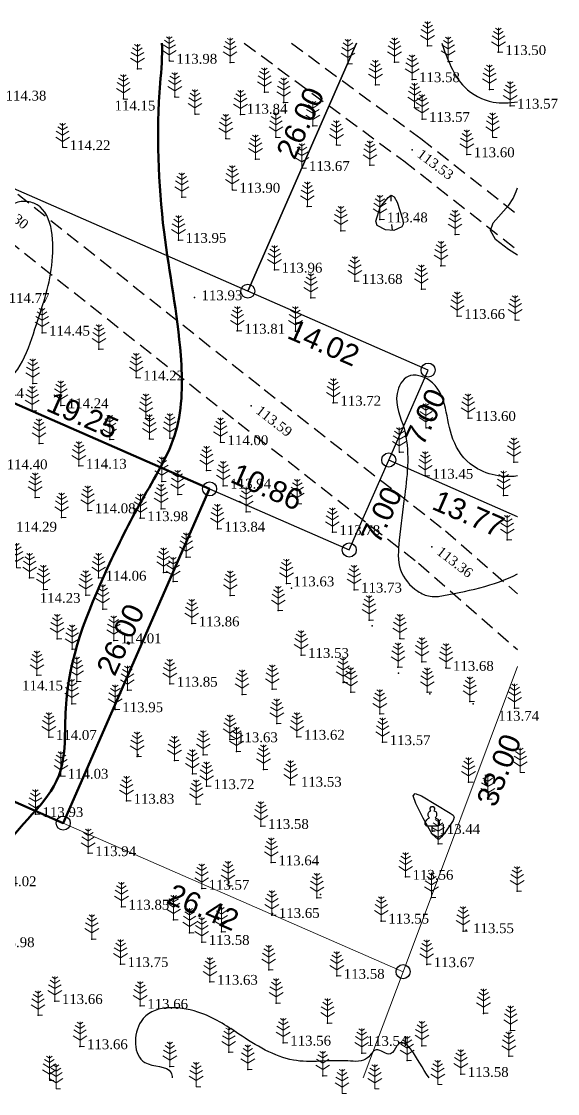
# Model space of a CAD drawing. Header units: millimetres. Extents: x 5405659.3 to 5405748.9, y 5524992.7 to 5525069.5.
# Drawn here: x 5405710.7 to 5405748.9, y 5524992.9 to 5525069.3 of the extents above; entities that cross this region are included whole.
import ezdxf
from ezdxf.enums import TextEntityAlignment as Align

# ---------------------------------------------------------------- set-up
doc = ezdxf.new("R2010")
doc.units = ezdxf.units.MM
doc.linetypes.add('DASHEDX2', pattern=[1.5, 1, -0.5])
for name, color, linetype in [('горизонтали', 42, 'Continuous'), ('дороги', 7, 'Continuous'), ('Ділянки_Межі', 10, 'Continuous'), ('отметки', 7, 'Continuous'), ('промеры', 185, 'Continuous'), ('Растительность', 7, 'Continuous')]:
    doc.layers.add(name, color=color, linetype=linetype)
doc.layers.add('ТОЧКИ', color=7, linetype='Continuous', lineweight=30)
doc.styles.get("Standard").update_dxf_attribs({"font": 'arial.ttf'})
doc.styles.add('times', font='times.ttf')

# ---------------------------------------------------------------- blocks, each defined once
blk = doc.blocks.new('A$C51FE15A3')
at = {"layer": 'Растительность', "color": 94, "lineweight": 0}
for points in [[(-0.201, 1.726), (0, 1.584), (0.201, 1.726)], [(0, 1.75), (0, 0), (0.319, 0)], [(-0.447, 1.172), (0, 0.895), (0.447, 1.172)], [(-0.343, 1.489), (0, 1.267), (0.343, 1.489)], [(-0.493, 0.753), (0, 0.444), (0.493, 0.753)]]:
    blk.add_lwpolyline(points, dxfattribs=at)
blk = doc.blocks.new('A$C2ACB5305')
at = {"layer": 'Растительность'}
blk.add_lwpolyline([(0.2, 0), (0.2, 0), (0, 0), (0, 0.35), (-0.4, 0.35), (-0.5, 0.5), (-0.5, 0.65), (-0.4, 0.8), (-0.3, 0.9), (-0.2, 0.95), (-0.25, 1), (-0.3, 1.1), (-0.3, 1.25), (-0.25, 1.35), (-0.15, 1.45), (-0.1, 1.45), (-0.15, 1.55), (-0.15, 1.65), (-0.05, 1.75), (0.05, 1.75), (0.15, 1.65), (0.15, 1.55), (0.1, 1.45), (0.25, 1.4), (0.3, 1.3), (0.3, 1.1), (0.25, 1), (0.2, 0.95), (0.4, 0.85), (0.5, 0.7), (0.5, 0.5), (0.45, 0.4), (0.4, 0.35), (0, 0.35)], dxfattribs=at)

msp = doc.modelspace()

# ---------------------------------------------------------------- linework, layer by layer
at = {"layer": 'горизонтали', "color": 32}
for points in [[(5405737.004, 5525056.856), (5405737.004, 5525056.481)], [(5405737.123, 5525054.427), (5405737.083, 5525054.822)]]:
    msp.add_lwpolyline(points, dxfattribs=at)
msp.add_polyline3d([(5405746.033, 5525052.641, 113.5), (5405745.397, 5525053.042, 113.5), (5405744.477, 5525053.762, 113.5), (5405744.117, 5525054.392, 113.5), (5405744.307, 5525054.942, 113.5), (5405745.417, 5525056.202, 113.5), (5405745.727, 5525056.692, 113.5), (5405745.937, 5525057.172, 113.5), (5405746.033, 5525057.433, 113.5)], dxfattribs=at)
for points in [[(5405736.257, 5525056.052, 113.5), (5405736.817, 5525056.762, 113.5), (5405737.037, 5525056.922, 113.5), (5405737.257, 5525056.802, 113.5), (5405737.457, 5525056.412, 113.5), (5405737.877, 5525055.162, 113.5), (5405737.887, 5525054.842, 113.5), (5405737.787, 5525054.672, 113.5), (5405737.237, 5525054.392, 113.5), (5405736.627, 5525054.452, 113.5), (5405736.047, 5525054.762, 113.5), (5405735.937, 5525055.062, 113.5), (5405736.257, 5525056.052, 113.5)], [(5405739.957, 5525011.372, 113.5), (5405739.327, 5525012.522, 113.5), (5405738.807, 5525013.572, 113.5), (5405738.617, 5525014.102, 113.5), (5405738.747, 5525014.282, 113.5), (5405739.197, 5525014.102, 113.5), (5405741.247, 5525012.882, 113.5), (5405741.457, 5525012.732, 113.5), (5405741.527, 5525012.582, 113.5), (5405741.467, 5525012.342, 113.5), (5405740.857, 5525011.482, 113.5), (5405740.627, 5525011.182, 113.5), (5405740.457, 5525011.032, 113.5), (5405740.357, 5525011.022, 113.5), (5405739.957, 5525011.372, 113.5)]]:
    msp.add_polyline3d(points, close=True, dxfattribs=at)
for points, knots in [([(5405696.535, 5525015.637), (5405696.618, 5525017.792), (5405696.773, 5525021.579), (5405700.355, 5525026.168), (5405701.587, 5525031.219), (5405707.844, 5525034.322), (5405704.349, 5525038.922), (5405704.793, 5525041.873), (5405705.68, 5525044.271), (5405710.18, 5525042.352), (5405711.775, 5525048.004), (5405713.177, 5525051.642), (5405712.867, 5525056.243), (5405710.199, 5525056.594), (5405709.177, 5525055.586), (5405707.613, 5525054.298), (5405706.635, 5525056.194), (5405705.333, 5525057.741), (5405704.887, 5525060.693), (5405705.598, 5525063.827), (5405703.664, 5525066.228), (5405702.306, 5525067.264), (5405701.726, 5525067.759)], [140.149315, 140.149315, 140.149315, 140.149315, 146.483716, 151.20284, 157.068092, 161.784349, 167.821785, 169.320726, 170.998422, 174.398806, 179.41111, 184.074826, 188.386415, 189.287916, 191.453536, 192.680019, 194.198235, 196.312621, 199.255312, 202.588988, 205.462546, 207.76882, 207.76882, 207.76882, 207.76882]), ([(5405740.641, 5525067.759), (5405741.045, 5525066.623), (5405741.729, 5525064.663), (5405744.051, 5525063.415), (5405745.45, 5525063.489), (5405746.033, 5525063.561)], [259.280606, 259.280606, 259.280606, 259.280606, 262.718263, 265.036677, 266.686033, 266.686033, 266.686033, 266.686033]), ([(5405746.033, 5525036.905), (5405744.83, 5525036.739), (5405742.653, 5525037.266), (5405740.85, 5525040.262), (5405741.001, 5525043.502), (5405738.114, 5525044.383), (5405737.074, 5525042.35), (5405738.488, 5525039.622), (5405738.078, 5525035.989), (5405737.627, 5525032.733), (5405737.427, 5525030.191), (5405738.596, 5525028.801), (5405739.687, 5525028.292), (5405740.208, 5525028.317), (5405740.412, 5525028.327)], [52.542832, 52.542832, 52.542832, 52.542832, 56.017065, 58.464306, 62.641503, 64.189879, 65.644676, 68.191486, 72.945025, 76.174428, 78.283838, 80.235925, 81.178546, 81.784596, 81.784596, 81.784596, 81.784596]), ([(5405739.738, 5524994.007), (5405738.82, 5524995.36), (5405737.903, 5524997.552), (5405737.005, 5524995.336), (5405735.944, 5524996.384), (5405735.304, 5524995.067), (5405733.029, 5524995.388), (5405729.904, 5524994.778), (5405726.374, 5524996.966), (5405723.352, 5524999.073), (5405718.68, 5524999.323), (5405718.621, 5524994.54), (5405721.264, 5524994.952), (5405721.432, 5524994.142), (5405721.435, 5524994.007)], [229.734161, 229.734161, 229.734161, 229.734161, 233.129618, 233.849762, 234.900713, 235.736785, 237.161121, 241.043394, 245.345788, 248.667853, 252.77429, 255.711116, 257.706329, 258.078882, 258.078882, 258.078882, 258.078882])]:
    msp.add_open_spline(points, degree=3, knots=knots, dxfattribs=at)
at = {"layer": 'горизонтали', "color": 32, "lineweight": 50}
msp.add_open_spline([(5405702.125, 5524993.484), (5405703.747, 5524997.269), (5405707.643, 5525002.208), (5405708.598, 5525010.808), (5405714.124, 5525014.545), (5405713.432, 5525022.399), (5405716.062, 5525028.88), (5405719.178, 5525035.223), (5405722.202, 5525039.918), (5405722.175, 5525046.73), (5405720.523, 5525054.83), (5405720.269, 5525062.253), (5405720.763, 5525066.826), (5405720.701, 5525067.759)], degree=3, knots=[91.7787, 91.7787, 91.7787, 91.7787, 104.226627, 109.852721, 116.696969, 121.509902, 131.971194, 137.362202, 142.856238, 148.280248, 157.138434, 167.759647, 170.593833, 170.593833, 170.593833, 170.593833], dxfattribs=at)
at = {"layer": 'горизонтали', "color": 32}
msp.add_open_spline([(5405740.392, 5525028.319), (5405742.4, 5525028.689), (5405744.408, 5525029.06), (5405746.033, 5525029.933)], degree=3, dxfattribs=at)
at = {"layer": 'дороги', "color": 7, "linetype": 'DASHEDX2'}
for points in [[(5405692.11, 5525067.759), (5405707.395, 5525055.571), (5405726.141, 5525040.719), (5405738.991, 5525030.692), (5405746.033, 5525024.528)], [(5405696.921, 5525067.759), (5405709.261, 5525057.919), (5405727.995, 5525043.077), (5405740.903, 5525033.006), (5405746.033, 5525028.515)], [(5405726.562, 5525067.759), (5405737.938, 5525059.365), (5405746.033, 5525053.004)], [(5405729.931, 5525067.759), (5405739.15, 5525060.957), (5405746.033, 5525055.547)]]:
    msp.add_lwpolyline(points, dxfattribs=at)
at = {"layer": 'Ділянки_Межі', "lineweight": 25}
msp.add_lwpolyline([(5405663.289, 5525031.469), (5405665.089, 5525033.448), (5405684.332, 5525053.405), (5405706.475, 5525043.711), (5405724.106, 5525035.986), (5405734.055, 5525031.63), (5405736.863, 5525038.043), (5405739.67, 5525044.455), (5405726.827, 5525050.078), (5405694.931, 5525064.048), (5405699.039, 5525067.759)], dxfattribs=at)
at = {"layer": 'Ділянки_Межі'}
for points in [[(5405734.568, 5525067.759), (5405726.827, 5525050.078), (5405694.931, 5525064.048)], [(5405726.827, 5525050.078), (5405734.568, 5525067.759)], [(5405746.033, 5525033.998), (5405736.863, 5525038.043), (5405739.67, 5525044.455), (5405726.827, 5525050.078)]]:
    msp.add_lwpolyline(points, dxfattribs=at)
at = {"layer": 'Ділянки_Межі', "lineweight": 50}
msp.add_lwpolyline([(5405696.046, 5525019.889), (5405706.475, 5525043.711), (5405724.106, 5525035.986), (5405713.679, 5525012.169), (5405705.184, 5525015.894)], close=True, dxfattribs=at)
at = {"layer": 'Ділянки_Межі', "lineweight": 0}
for points in [[(5405713.679, 5525012.169), (5405724.106, 5525035.986), (5405734.055, 5525031.63), (5405736.863, 5525038.043), (5405746.033, 5525033.998)], [(5405746.033, 5525023.321), (5405737.885, 5525001.577), (5405713.679, 5525012.169)], [(5405695.601, 5524994.007), (5405705.184, 5525015.894), (5405713.679, 5525012.169), (5405737.885, 5525001.577), (5405735.048, 5524994.007)]]:
    msp.add_lwpolyline(points, dxfattribs=at)
at = {"layer": 'отметки', "color": 7}
for p in [(5405739.626, 5525067.552, 113.545), (5405744.673, 5525067.107, 113.503), (5405718.965, 5525065.934, 114.076), (5405721.237, 5525066.488, 113.978), (5405725.562, 5525066.379, 113.835), (5405733.96, 5525066.284, 113.581), (5405737.276, 5525066.394, 113.538), (5405741.097, 5525066.452, 113.54), (5405738.528, 5525065.173, 113.576), (5405728.013, 5525064.259, 113.688), (5405735.916, 5525064.786, 113.626), (5405744.039, 5525064.451, 113.436), (5405717.963, 5525063.793, 114.151), (5405721.618, 5525063.926, 113.949), (5405729.375, 5525063.525, 113.748), (5405723.063, 5525062.7, 113.899), (5405738.711, 5525063.156, 113.549), (5405745.516, 5525063.287, 113.573), (5405726.309, 5525062.673, 113.842), (5405739.242, 5525062.341, 113.569), (5405731.454, 5525061.866, 113.696), (5405725.258, 5525060.953, 113.831), (5405728.831, 5525061.044, 113.736), (5405733.134, 5525060.498, 113.616), (5405744.271, 5525061.041, 113.568), (5405713.635, 5525060.328, 114.219), (5405738.544, 5525060.161, 113.53), (5405742.43, 5525059.821, 113.597), (5405727.375, 5525059.482, 113.87), (5405735.526, 5525059.049, 113.594), (5405730.677, 5525058.845, 113.673), (5405722.125, 5525056.785, 113.928), (5405725.725, 5525057.295, 113.903), (5405731.065, 5525056.115, 113.718), (5405736.238, 5525055.181, 113.479), (5405733.463, 5525054.383, 113.651), (5405721.889, 5525053.721, 113.954), (5405741.59, 5525054.111, 113.541), (5405728.73, 5525051.6, 115.462), (5405740.586, 5525051.884, 113.564), (5405734.444, 5525050.796, 113.678), (5405739.192, 5525050.214, 113.613), (5405723.028, 5525049.632, 113.932), (5405731.321, 5525049.591, 113.657), (5405741.746, 5525048.298, 113.664), (5405745.868, 5525048.027, 113.555), (5405712.167, 5525047.108, 114.451), (5405726.076, 5525047.247, 113.805), (5405730.215, 5525047.234, 113.69), (5405716.214, 5525045.948, 114.283), (5405718.875, 5525043.912, 114.216), (5405711.502, 5525043.495, 114.309), (5405732.917, 5525042.117, 113.719), (5405711.463, 5525041.546, 114.239), (5405713.5, 5525041.935, 114.236), (5405727.068, 5525041.898, 113.588), (5405719.569, 5525041.012, 114.036), (5405742.515, 5525041.027, 113.597), (5405739.521, 5525040.327, 113.419), (5405711.953, 5525039.225, 114.271), (5405716.985, 5525039.496, 114.228), (5405719.812, 5525039.546, 114.107), (5405721.28, 5525039.606, 114.018), (5405724.879, 5525039.303, 114), (5405737.624, 5525038.601, 113.604), (5405714.791, 5525037.624, 114.135), (5405745.776, 5525037.879, 113.527), (5405723.882, 5525037.298, 113.965), (5405739.476, 5525036.91, 113.45), (5405720.699, 5525036.512, 114.16), (5405725.076, 5525036.203, 113.942), (5405711.681, 5525035.372, 114.221), (5405721.832, 5525035.577, 114.019), (5405745.051, 5525035.503, 113.419), (5405715.42, 5525034.45, 114.075), (5405720.651, 5525034.574, 114.014), (5405730.345, 5525034.931, 113.887), (5405713.56, 5525033.95, 114.181), (5405719.162, 5525033.89, 113.984), (5405726.709, 5525034.35, 113.846), (5405724.658, 5525033.136, 113.836), (5405732.848, 5525032.896, 113.777), (5405745.311, 5525032.356, 113.515), (5405739.947, 5525031.849, 113.363), (5405722.441, 5525031.11, 113.805), (5405720.826, 5525030.025, 113.91), (5405711.28, 5525029.652, 114.19), (5405716.196, 5525029.643, 114.065), (5405721.51, 5525029.376, 113.909), (5405729.578, 5525029.238, 113.629), (5405712.26, 5525028.804, 114.232), (5405715.283, 5525028.42, 114.07), (5405725.578, 5525028.394, 113.694), (5405729.947, 5525028.915, 113.543), (5405734.398, 5525028.8, 113.729), (5405716.486, 5525027.424, 114.112), (5405728.998, 5525027.309, 113.632), (5405722.827, 5525026.386, 113.859), (5405735.464, 5525026.631, 113.695), (5405735.692, 5525026.234, 113.62), (5405713.247, 5525025.296, 114.153), (5405737.658, 5525025.314, 113.656), (5405714.312, 5525024.557, 114.105), (5405717.276, 5525025.181, 114.007), (5405730.621, 5525024.143, 113.528), (5405737.522, 5525023.275, 113.56), (5405739.226, 5525023.659, 113.699), (5405740.941, 5525023.22, 113.678), (5405711.805, 5525022.703, 114.148), (5405714.632, 5525022.255, 114.016), (5405733.617, 5525022.196, 113.515), (5405737.554, 5525022.856, 113.461), (5405718.247, 5525021.634, 113.972), (5405721.266, 5525022.089, 113.854), (5405728.57, 5525021.705, 113.595), (5405734.158, 5525021.502, 113.533), (5405739.607, 5525021.493, 113.72), (5405714.283, 5525020.669, 114.013), (5405726.414, 5525021.337, 113.689), (5405739.782, 5525021.38, 113.6), (5405742.647, 5525020.832, 113.788), (5405742.885, 5525020.669, 113.691), (5405717.38, 5525020.272, 113.949), (5405736.229, 5525019.945, 113.526), (5405745.834, 5525020.353, 113.744), (5405728.887, 5525019.263, 113.65), (5405712.652, 5525018.298, 114.067), (5405725.555, 5525018.131, 113.633), (5405730.327, 5525018.308, 113.617), (5405736.433, 5525017.928, 113.566), (5405718.94, 5525016.91, 113.86), (5405719.018, 5525017.023, 113.805), (5405723.656, 5525017.027, 113.709), (5405726.019, 5525017.261, 113.698), (5405721.599, 5525016.62, 113.802), (5405713.488, 5525015.531, 114.033), (5405722.877, 5525015.67, 113.763), (5405727.938, 5525015.997, 113.58), (5405723.889, 5525014.786, 113.718), (5405729.874, 5525014.885, 113.645), (5405742.551, 5525015.082, 113.586), (5405743.923, 5525013.865, 113.581), (5405718.185, 5525013.749, 113.834), (5405723.154, 5525013.505, 113.739), (5405711.695, 5525012.8, 113.928), (5405727.761, 5525011.953, 113.581), (5405727.761, 5525011.952, 113.583), (5405739.972, 5525011.594, 113.439), (5405715.457, 5525010.015, 113.937), (5405740.38, 5525010.694, 113.579), (5405728.499, 5525009.355, 113.643), (5405725.416, 5525007.694, 113.695), (5405738.065, 5525008.329, 113.56), (5405723.542, 5525007.512, 113.671), (5405732.007, 5525007.071, 113.578), (5405746.008, 5525007.323, 113.755), (5405717.824, 5525006.203, 113.849), (5405731.749, 5525006.851, 113.665), (5405739.912, 5525006.872, 113.525), (5405728.538, 5525005.608, 113.645), (5405728.578, 5525005.72, 113.557), (5405721.534, 5525005.278, 113.774), (5405736.334, 5525005.207, 113.554), (5405736.337, 5525005.185, 113.621), (5405715.712, 5525003.89, 113.825), (5405722.68, 5525004.353, 113.681), (5405724.941, 5525004.419, 113.588), (5405742.158, 5525004.465, 113.693), (5405742.376, 5525004.525, 113.545), (5405723.542, 5525003.685, 113.579), (5405717.76, 5525002.11, 113.751), (5405728.314, 5525001.712, 113.579), (5405739.575, 5525002.098, 113.671), (5405724.131, 5525000.845, 113.634), (5405733.165, 5525001.27, 113.581), (5405713.078, 5524999.473, 113.656), (5405728.846, 5524999.333, 113.523), (5405719.161, 5524999.133, 113.659), (5405743.615, 5524998.605, 113.752), (5405711.882, 5524998.474, 113.712), (5405732.512, 5524997.906, 113.557), (5405745.548, 5524997.393, 113.667), (5405714.866, 5524996.253, 113.659), (5405729.349, 5524996.511, 113.562), (5405739.228, 5524996.287, 113.608), (5405725.466, 5524995.836, 113.505), (5405734.939, 5524995.776, 113.542), (5405745.422, 5524995.547, 113.634), (5405721.266, 5524994.816, 113.509), (5405738.178, 5524995.244, 113.553), (5405726.826, 5524994.612, 113.467), (5405732.16, 5524994.159, 113.494), (5405742.002, 5524994.277, 113.575)]:
    msp.add_point(p, dxfattribs=at)
at = {"layer": 'ТОЧКИ'}
for centre in [(5405726.827, 5525050.078), (5405739.67, 5525044.455), (5405736.863, 5525038.043), (5405724.106, 5525035.986), (5405734.055, 5525031.63), (5405713.679, 5525012.169, 107.24), (5405737.885, 5525001.577, 107.24)]:
    msp.add_circle(centre, 0.5, dxfattribs=at)

# ---------------------------------------------------------------- block references
at = {"layer": 'Растительность', "color": 7}
for name, p in [('A$C51FE15A3', (5405739.63, 5525067.55, 113.54)), ('A$C51FE15A3', (5405744.68, 5525067.1, 113.5)), ('A$C51FE15A3', (5405721.23, 5525066.47, 113.98)), ('A$C51FE15A3', (5405725.56, 5525066.37, 113.84)), ('A$C51FE15A3', (5405737.28, 5525066.39, 113.54)), ('A$C51FE15A3', (5405741.1, 5525066.45, 113.54)), ('A$C51FE15A3', (5405718.96, 5525065.92, 114.08)), ('A$C51FE15A3', (5405733.96, 5525066.28, 113.58)), ('A$C51FE15A3', (5405735.92, 5525064.78, 113.63)), ('A$C51FE15A3', (5405738.53, 5525065.17, 113.58)), ('A$C51FE15A3', (5405728.01, 5525064.25, 113.69)), ('A$C51FE15A3', (5405744.04, 5525064.45, 113.44)), ('A$C51FE15A3', (5405717.96, 5525063.77, 114.15)), ('A$C51FE15A3', (5405721.62, 5525063.91, 113.95)), ('A$C51FE15A3', (5405729.38, 5525063.52, 113.75)), ('A$C51FE15A3', (5405745.52, 5525063.28, 113.57)), ('A$C51FE15A3', (5405723.06, 5525062.69, 113.9)), ('A$C51FE15A3', (5405726.31, 5525062.66, 113.84)), ('A$C51FE15A3', (5405738.71, 5525063.15, 113.55)), ('A$C51FE15A3', (5405731.46, 5525061.86, 113.7)), ('A$C51FE15A3', (5405739.24, 5525062.34, 113.57)), ('A$C51FE15A3', (5405725.26, 5525060.94, 113.83)), ('A$C51FE15A3', (5405728.83, 5525061.04, 113.74)), ('A$C51FE15A3', (5405744.27, 5525061.04, 113.57)), ('A$C51FE15A3', (5405713.63, 5525060.31, 114.22)), ('A$C51FE15A3', (5405733.14, 5525060.49, 113.62)), ('A$C51FE15A3', (5405727.37, 5525059.48, 113.87)), ('A$C51FE15A3', (5405742.43, 5525059.82, 113.6)), ('A$C51FE15A3', (5405730.68, 5525058.84, 113.67)), ('A$C51FE15A3', (5405735.53, 5525059.05, 113.59)), ('A$C51FE15A3', (5405725.72, 5525057.28, 113.9)), ('A$C51FE15A3', (5405722.12, 5525056.77, 113.93)), ('A$C51FE15A3', (5405731.07, 5525056.11, 113.72)), ('A$C51FE15A3', (5405736.24, 5525055.18, 113.48)), ('A$C51FE15A3', (5405733.46, 5525054.38, 113.65)), ('A$C51FE15A3', (5405741.59, 5525054.11, 113.54)), ('A$C51FE15A3', (5405721.89, 5525053.71, 113.95)), ('A$C51FE15A3', (5405740.59, 5525051.88, 113.56)), ('A$C51FE15A3', (5405728.73, 5525051.59, 115.46)), ('A$C51FE15A3', (5405734.45, 5525050.79, 113.68)), ('A$C51FE15A3', (5405731.32, 5525049.59, 113.66)), ('A$C51FE15A3', (5405739.19, 5525050.21, 113.61)), ('A$C51FE15A3', (5405741.75, 5525048.29, 113.66)), ('A$C51FE15A3', (5405745.87, 5525048.02, 113.56)), ('A$C51FE15A3', (5405726.08, 5525047.24, 113.81)), ('A$C51FE15A3', (5405730.22, 5525047.23, 113.69)), ('A$C51FE15A3', (5405712.17, 5525047.11, 114.45)), ('A$C51FE15A3', (5405716.22, 5525045.95, 114.28)), ('A$C51FE15A3', (5405711.502, 5525043.495, 114.309)), ('A$C51FE15A3', (5405718.88, 5525043.91, 114.22)), ('A$C51FE15A3', (5405713.5, 5525041.935, 114.236)), ('A$C51FE15A3', (5405732.92, 5525042.11, 113.72)), ('A$C51FE15A3', (5405711.463, 5525041.546, 114.239)), ('A$C51FE15A3', (5405719.57, 5525041.01, 114.04)), ('A$C51FE15A3', (5405739.52, 5525040.33, 113.42)), ('A$C51FE15A3', (5405742.52, 5525041.02, 113.6)), ('A$C51FE15A3', (5405721.28, 5525039.6, 114.02)), ('A$C51FE15A3', (5405711.953, 5525039.225, 114.271)), ('A$C51FE15A3', (5405716.985, 5525039.496, 114.228)), ('A$C51FE15A3', (5405719.82, 5525039.54, 114.11)), ('A$C51FE15A3', (5405724.88, 5525039.3, 114)), ('A$C51FE15A3', (5405737.62, 5525038.6, 113.6)), ('A$C51FE15A3', (5405714.79, 5525037.62, 114.13)), ('A$C51FE15A3', (5405723.89, 5525037.29, 113.97)), ('A$C51FE15A3', (5405745.78, 5525037.88, 113.53)), ('A$C51FE15A3', (5405720.699, 5525036.512, 114.16)), ('A$C51FE15A3', (5405739.47, 5525036.91, 113.45)), ('A$C51FE15A3', (5405725.08, 5525036.2, 113.94)), ('A$C51FE15A3', (5405711.681, 5525035.372, 114.221)), ('A$C51FE15A3', (5405721.832, 5525035.577, 114.019)), ('A$C51FE15A3', (5405745.05, 5525035.51, 113.42)), ('A$C51FE15A3', (5405715.42, 5525034.45, 114.075)), ('A$C51FE15A3', (5405720.651, 5525034.574, 114.014)), ('A$C51FE15A3', (5405726.71, 5525034.35, 113.85)), ('A$C51FE15A3', (5405730.35, 5525034.93, 113.89)), ('A$C51FE15A3', (5405713.56, 5525033.95, 114.181)), ('A$C51FE15A3', (5405719.17, 5525033.89, 113.98)), ('A$C51FE15A3', (5405724.658, 5525033.136, 113.836)), ('A$C51FE15A3', (5405732.85, 5525032.89, 113.78)), ('A$C51FE15A3', (5405745.31, 5525032.36, 113.52)), ('A$C51FE15A3', (5405722.441, 5525031.11, 113.805)), ('A$C51FE15A3', (5405710.339, 5525030.361, 114.286)), ('A$C51FE15A3', (5405711.28, 5525029.652, 114.19)), ('A$C51FE15A3', (5405716.196, 5525029.643, 114.065)), ('A$C51FE15A3', (5405720.826, 5525030.025, 113.91)), ('A$C51FE15A3', (5405721.51, 5525029.376, 113.909)), ('A$C51FE15A3', (5405729.578, 5525029.238, 113.629)), ('A$C51FE15A3', (5405712.26, 5525028.804, 114.232)), ('A$C51FE15A3', (5405715.283, 5525028.42, 114.07)), ('A$C51FE15A3', (5405725.578, 5525028.394, 113.694)), ('A$C51FE15A3', (5405734.4, 5525028.79, 113.73)), ('A$C51FE15A3', (5405716.486, 5525027.424, 114.112)), ('A$C51FE15A3', (5405728.998, 5525027.309, 113.632)), ('A$C51FE15A3', (5405735.47, 5525026.63, 113.69)), ('A$C51FE15A3', (5405722.827, 5525026.386, 113.859)), ('A$C51FE15A3', (5405713.247, 5525025.296, 114.153)), ('A$C51FE15A3', (5405717.276, 5525025.181, 114.007)), ('A$C51FE15A3', (5405737.66, 5525025.31, 113.66)), ('A$C51FE15A3', (5405714.312, 5525024.557, 114.105)), ('A$C51FE15A3', (5405730.621, 5525024.143, 113.528)), ('A$C51FE15A3', (5405739.23, 5525023.65, 113.7)), ('A$C51FE15A3', (5405737.53, 5525023.27, 113.56)), ('A$C51FE15A3', (5405740.95, 5525023.21, 113.68)), ('A$C51FE15A3', (5405711.805, 5525022.703, 114.148)), ('A$C51FE15A3', (5405714.632, 5525022.255, 114.016)), ('A$C51FE15A3', (5405721.266, 5525022.089, 113.854)), ('A$C51FE15A3', (5405733.617, 5525022.196, 113.515)), ('A$C51FE15A3', (5405718.247, 5525021.634, 113.972)), ('A$C51FE15A3', (5405726.414, 5525021.337, 113.689)), ('A$C51FE15A3', (5405728.57, 5525021.705, 113.595)), ('A$C51FE15A3', (5405734.158, 5525021.502, 113.533)), ('A$C51FE15A3', (5405739.61, 5525021.49, 113.72)), ('A$C51FE15A3', (5405714.283, 5525020.669, 114.013)), ('A$C51FE15A3', (5405742.65, 5525020.83, 113.79)), ('A$C51FE15A3', (5405717.38, 5525020.272, 113.949)), ('A$C51FE15A3', (5405736.229, 5525019.945, 113.526)), ('A$C51FE15A3', (5405745.834, 5525020.353, 113.744)), ('A$C51FE15A3', (5405728.887, 5525019.263, 113.65)), ('A$C51FE15A3', (5405712.652, 5525018.298, 114.067)), ('A$C51FE15A3', (5405730.327, 5525018.308, 113.617)), ('A$C51FE15A3', (5405725.555, 5525018.131, 113.633)), ('A$C51FE15A3', (5405736.433, 5525017.928, 113.566)), ('A$C51FE15A3', (5405718.94, 5525016.91, 113.86)), ('A$C51FE15A3', (5405721.599, 5525016.62, 113.802)), ('A$C51FE15A3', (5405723.656, 5525017.027, 113.709)), ('A$C51FE15A3', (5405726.019, 5525017.261, 113.698)), ('A$C51FE15A3', (5405727.938, 5525015.997, 113.58)), ('A$C51FE15A3', (5405713.513, 5525015.522, 114)), ('A$C51FE15A3', (5405722.877, 5525015.67, 113.763)), ('A$C51FE15A3', (5405746.24, 5525015.769, 113.544)), ('A$C51FE15A3', (5405723.889, 5525014.786, 113.718)), ('A$C51FE15A3', (5405729.874, 5525014.885, 113.645)), ('A$C51FE15A3', (5405742.551, 5525015.082, 113.586)), ('A$C51FE15A3', (5405718.185, 5525013.749, 113.834)), ('A$C51FE15A3', (5405743.92, 5525013.87, 113.58)), ('A$C51FE15A3', (5405711.695, 5525012.8, 113.928)), ('A$C51FE15A3', (5405723.154, 5525013.505, 113.739)), ('A$C51FE15A3', (5405727.761, 5525011.952, 113.583)), ('A$C2ACB5305', (5405739.97, 5525011.59, 113.44)), ('A$C51FE15A3', (5405740.38, 5525010.69, 113.58)), ('A$C51FE15A3', (5405715.457, 5525010.015, 113.937)), ('A$C51FE15A3', (5405728.499, 5525009.355, 113.643)), ('A$C51FE15A3', (5405738.07, 5525008.33, 113.56)), ('A$C51FE15A3', (5405723.542, 5525007.512, 113.671)), ('A$C51FE15A3', (5405725.416, 5525007.694, 113.695)), ('A$C51FE15A3', (5405731.749, 5525006.851, 113.665)), ('A$C51FE15A3', (5405739.912, 5525006.872, 113.525)), ('A$C51FE15A3', (5405746.01, 5525007.32, 113.76)), ('A$C51FE15A3', (5405717.824, 5525006.203, 113.849)), ('A$C51FE15A3', (5405721.534, 5525005.278, 113.774)), ('A$C51FE15A3', (5405728.538, 5525005.608, 113.645)), ('A$C51FE15A3', (5405736.337, 5525005.185, 113.621)), ('A$C51FE15A3', (5405724.941, 5525004.419, 113.588)), ('A$C51FE15A3', (5405742.158, 5525004.465, 113.693)), ('A$C51FE15A3', (5405715.712, 5525003.89, 113.825)), ('A$C51FE15A3', (5405722.68, 5525004.353, 113.681)), ('A$C51FE15A3', (5405723.542, 5525003.685, 113.579)), ('A$C51FE15A3', (5405717.76, 5525002.11, 113.751)), ('A$C51FE15A3', (5405739.57, 5525002.1, 113.67)), ('A$C51FE15A3', (5405728.314, 5525001.712, 113.579)), ('A$C51FE15A3', (5405724.131, 5525000.845, 113.634)), ('A$C51FE15A3', (5405733.165, 5525001.27, 113.581)), ('A$C51FE15A3', (5405713.078, 5524999.473, 113.656)), ('A$C51FE15A3', (5405719.161, 5524999.133, 113.659)), ('A$C51FE15A3', (5405728.846, 5524999.333, 113.523)), ('A$C51FE15A3', (5405711.88, 5524998.47, 113.71)), ('A$C51FE15A3', (5405743.62, 5524998.61, 113.75)), ('A$C51FE15A3', (5405732.51, 5524997.91, 113.56)), ('A$C51FE15A3', (5405745.55, 5524997.39, 113.67)), ('A$C51FE15A3', (5405714.87, 5524996.25, 113.66)), ('A$C51FE15A3', (5405729.349, 5524996.511, 113.562)), ('A$C51FE15A3', (5405739.23, 5524996.29, 113.61)), ('A$C51FE15A3', (5405725.466, 5524995.836, 113.505)), ('A$C51FE15A3', (5405734.94, 5524995.78, 113.54)), ('A$C51FE15A3', (5405738.18, 5524995.24, 113.55)), ('A$C51FE15A3', (5405745.42, 5524995.55, 113.63)), ('A$C51FE15A3', (5405721.27, 5524994.82, 113.51)), ('A$C51FE15A3', (5405726.826, 5524994.612, 113.467)), ('A$C51FE15A3', (5405712.69, 5524993.83, 113.71)), ('A$C51FE15A3', (5405732.16, 5524994.16, 113.49)), ('A$C51FE15A3', (5405742, 5524994.28, 113.58)), ('A$C51FE15A3', (5405713.16, 5524993.22, 113.65)), ('A$C51FE15A3', (5405723.15, 5524993.37, 113.42)), ('A$C51FE15A3', (5405735.87, 5524993.22, 113.47)), ('A$C51FE15A3', (5405740.36, 5524993.53, 113.53)), ('A$C51FE15A3', (5405733.54, 5524992.89, 113.53))]:
    msp.add_blockref(name, p, dxfattribs=at)

# ---------------------------------------------------------------- texts
at = {"layer": 'отметки', "color": 7, "style": 'times'}
for s, p in [('113.50', (5405745.173, 5525067.607, 113.503)), ('113.98', (5405721.737, 5525066.988, 113.978)), ('113.58', (5405739.028, 5525065.673, 113.576)), ('114.38', (5405709.565, 5525064.363, 114.376)), ('114.15', (5405717.331, 5525063.658, 114.151)), ('113.57', (5405746.016, 5525063.787, 113.573)), ('113.84', (5405726.742, 5525063.425, 113.842)), ('113.57', (5405739.742, 5525062.841, 113.569)), ('114.22', (5405714.135, 5525060.828, 114.219)), ('113.60', (5405742.93, 5525060.321, 113.597)), ('113.67', (5405731.177, 5525059.345, 113.673)), ('113.90', (5405726.225, 5525057.795, 113.903)), ('113.48', (5405736.738, 5525055.681, 113.479)), ('113.95', (5405722.389, 5525054.221, 113.954)), ('113.96', (5405729.23, 5525052.1, 115.462)), ('113.68', (5405734.944, 5525051.296, 113.678)), ('114.77', (5405709.788, 5525049.94, 114.771)), ('113.93', (5405723.528, 5525050.132, 113.932)), ('113.66', (5405742.246, 5525048.798, 113.664)), ('114.45', (5405712.667, 5525047.608, 114.451)), ('113.81', (5405726.576, 5525047.747, 113.805)), ('114.22', (5405719.375, 5525044.412, 114.216)), ('114.44', (5405707.967, 5525043.166, 114.439)), ('114.24', (5405714, 5525042.435, 114.236)), ('113.72', (5405733.417, 5525042.617, 113.719)), ('113.60', (5405743.015, 5525041.527, 113.597)), ('114.00', (5405725.379, 5525039.803, 114)), ('114.40', (5405709.647, 5525038.082, 114.405)), ('114.13', (5405715.291, 5525038.124, 114.135)), ('113.94', (5405725.576, 5525036.703, 113.942)), ('113.45', (5405739.976, 5525037.41, 113.45)), ('114.08', (5405715.92, 5525034.95, 114.075)), ('113.98', (5405719.662, 5525034.39, 113.984)), ('114.29', (5405710.321, 5525033.639, 114.295)), ('113.84', (5405725.158, 5525033.636, 113.836)), ('113.78', (5405733.348, 5525033.396, 113.777)), ('114.06', (5405716.696, 5525030.143, 114.065)), ('113.63', (5405730.078, 5525029.738, 113.629)), ('113.73', (5405734.898, 5525029.3, 113.729)), ('114.23', (5405711.999, 5525028.565, 114.232)), ('113.86', (5405723.327, 5525026.886, 113.859)), ('114.01', (5405717.776, 5525025.681, 114.007)), ('113.53', (5405731.121, 5525024.643, 113.528)), ('113.68', (5405741.441, 5525023.72, 113.678)), ('114.15', (5405710.749, 5525022.323, 114.148)), ('113.85', (5405721.766, 5525022.589, 113.854)), ('113.95', (5405717.88, 5525020.772, 113.949)), ('113.74', (5405744.669, 5525020.162, 113.744)), ('114.07', (5405713.152, 5525018.798, 114.067)), ('113.63', (5405726.055, 5525018.631, 113.633)), ('113.62', (5405730.827, 5525018.808, 113.617)), ('113.57', (5405736.933, 5525018.428, 113.566)), ('114.03', (5405713.988, 5525016.031, 114.033)), ('113.53', (5405730.606, 5525015.463, 113.534)), ('113.72', (5405724.389, 5525015.286, 113.718)), ('113.83', (5405718.685, 5525014.249, 113.834)), ('113.93', (5405712.195, 5525013.3, 113.928)), ('113.58', (5405728.261, 5525012.452, 113.583)), ('113.44', (5405740.472, 5525012.094, 113.439)), ('113.94', (5405715.957, 5525010.515, 113.937)), ('113.64', (5405728.999, 5525009.855, 113.643)), ('113.56', (5405738.565, 5525008.829, 113.56)), ('114.02', (5405708.865, 5525008.368, 114.025)), ('113.57', (5405724.031, 5525008.117, 113.568)), ('113.85', (5405718.324, 5525006.703, 113.849)), ('113.65', (5405729.038, 5525006.108, 113.645)), ('113.55', (5405736.834, 5525005.707, 113.554)), ('113.55', (5405742.876, 5525005.025, 113.545)), ('113.98', (5405708.723, 5525004.027, 113.982)), ('113.58', (5405724.042, 5525004.185, 113.579)), ('113.75', (5405718.26, 5525002.61, 113.751)), ('113.67', (5405740.075, 5525002.598, 113.671)), ('113.58', (5405733.665, 5525001.77, 113.581)), ('113.63', (5405724.631, 5525001.345, 113.634)), ('113.66', (5405713.578, 5524999.973, 113.656)), ('113.66', (5405719.661, 5524999.633, 113.659)), ('113.56', (5405729.849, 5524997.011, 113.562)), ('113.54', (5405735.29, 5524996.989, 113.542)), ('113.66', (5405715.366, 5524996.753, 113.659)), ('113.58', (5405742.502, 5524994.777, 113.575))]:
    msp.add_text(s, height=0.7, dxfattribs=at).set_placement(p, align=Align.TOP_LEFT)
for s, rotation, p in [('113.53', 323.3067, (5405739.244, 5525060.263, 113.53)), ('114.30', 320.75274, (5405709.032, 5525056.816, 114.299)), ('113.59', 322.14098, (5405727.77, 5525041.986, 113.588)), ('113.36', 322.33561, (5405740.648, 5525031.939, 113.363))]:
    msp.add_text(s, height=0.7, rotation=rotation, dxfattribs=at).set_placement(p, align=Align.TOP_LEFT)
at = {"layer": 'промеры', "char_height": 1.5, "attachment_point": 1}
for s, insert, rotation in [('26.00', (5405728.789, 5525059.998), 65.48217), ('14.02', (5405730.136, 5525048.14), 336.4763), ('7.00', (5405737.949, 5525039.591), 65.23698), ('19.25', (5405712.973, 5525042.969), 336.35584), ('10.86', (5405726.088, 5525037.873), 336.4763), ('7.00', (5405734.81, 5525032.606), 65.23698), ('13.77', (5405740.449, 5525035.955), 336.4763), ('26.00', (5405715.976, 5525023.18), 65.48217), ('33.00', (5405743.077, 5525013.767), 69.01088), ('26.42', (5405721.545, 5525007.907), 336.4763)]:
    msp.add_mtext(s, dxfattribs=dict(at, insert=insert, rotation=rotation))

doc.saveas('drawing.dxf')
